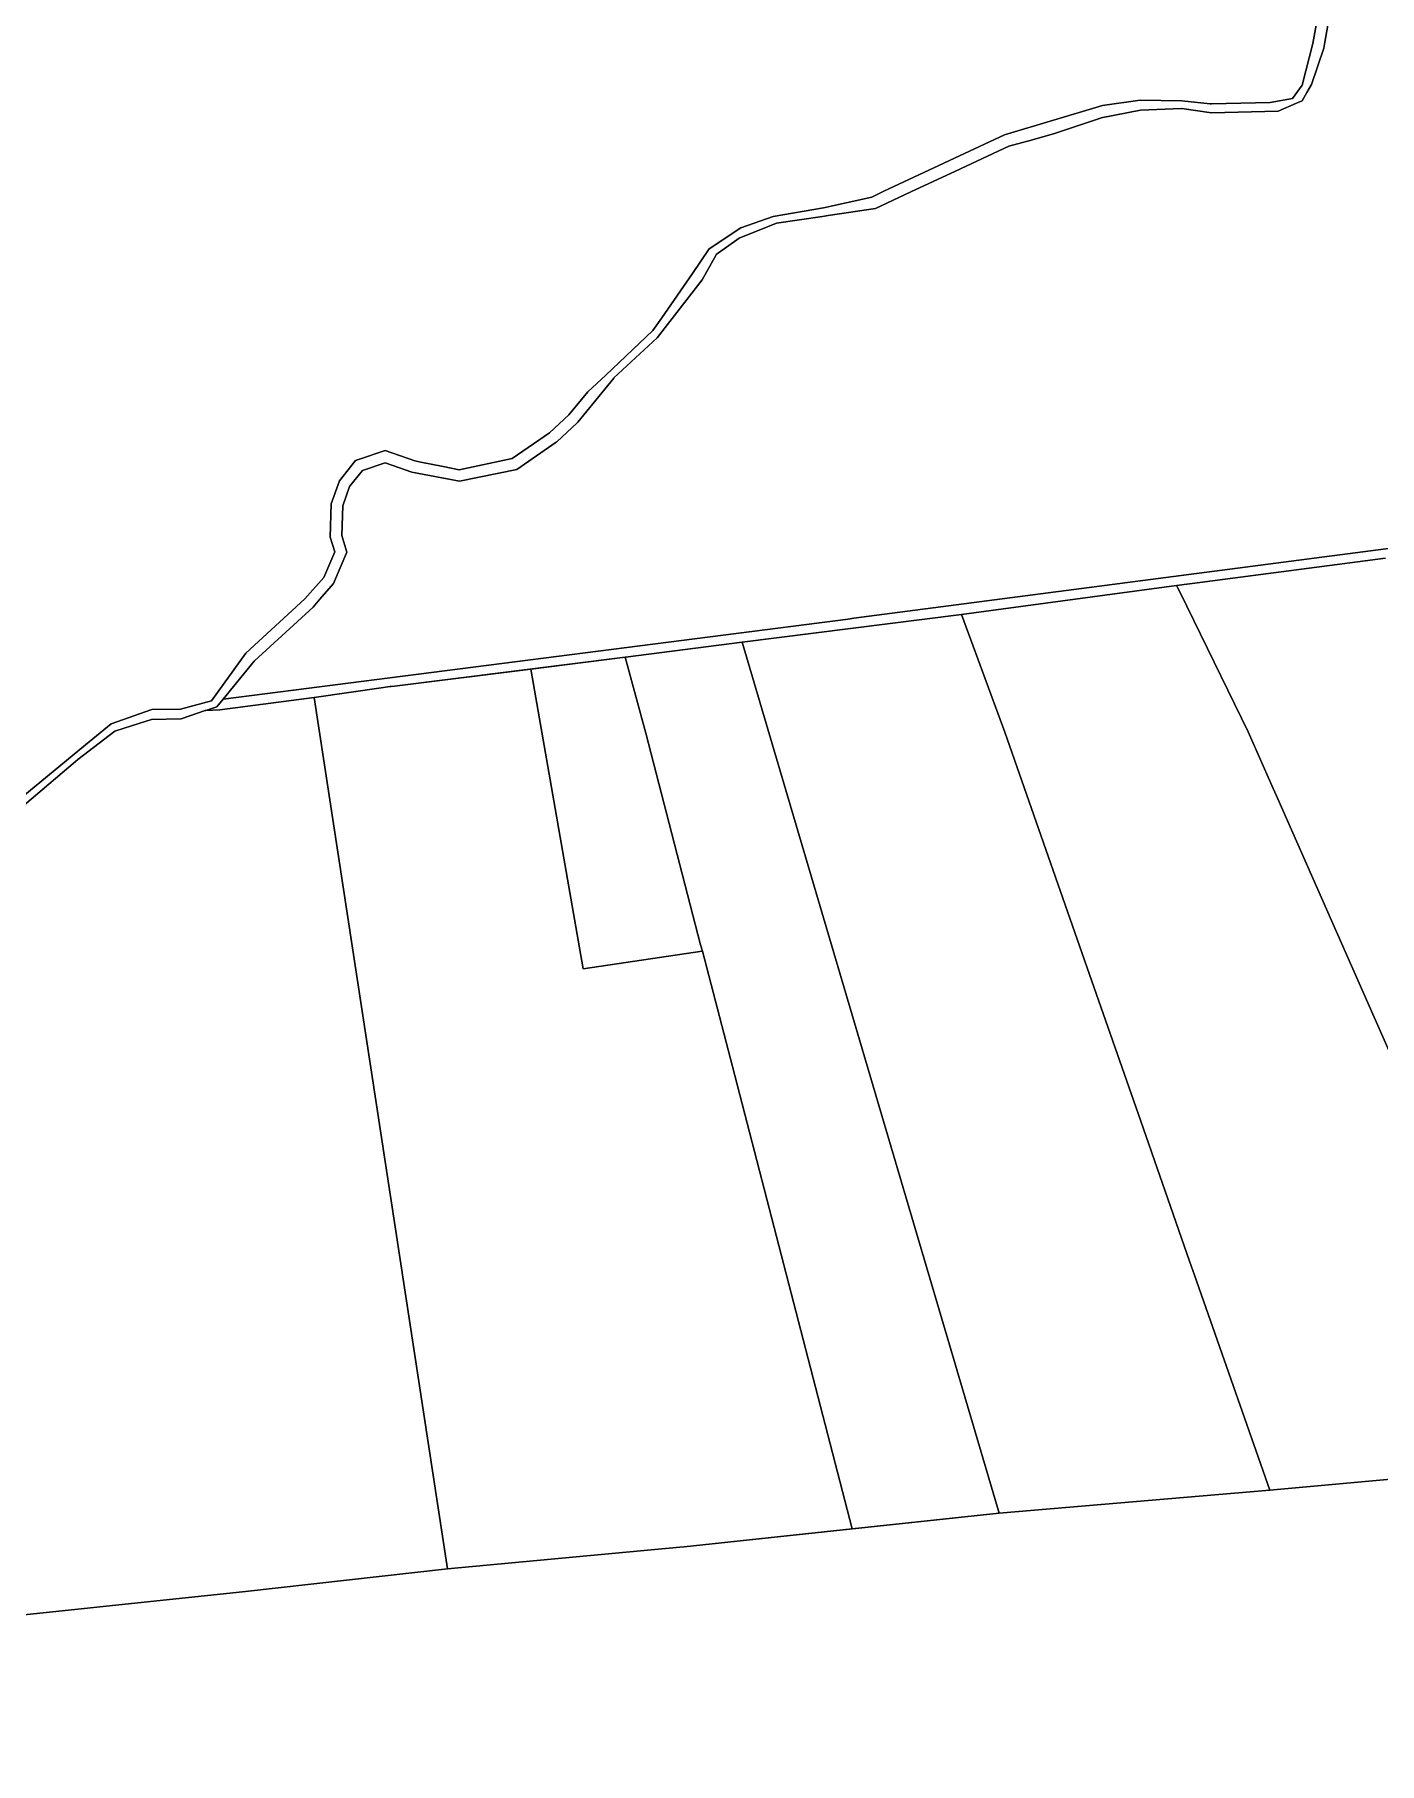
# Model space of a CAD drawing. Header units: metres. Extents: x 3 to 1005126, y 39 to 4383651.
# Drawn here: x 478920 to 479503, y 4367052 to 4367802 of the extents above; entities that cross this region are included whole.
import ezdxf

# ---------------------------------------------------------------- set-up
doc = ezdxf.new("R2010")
doc.units = ezdxf.units.M
doc.header["$MEASUREMENT"] = 0
doc.layers.add('TM_Llucmajor', color=7, linetype='Continuous')

msp = doc.modelspace()

# ---------------------------------------------------------------- linework, layer by layer
at = {"layer": 'TM_Llucmajor', "linetype": 'Continuous', "flags": 128}
for points in [[(479478.96, 4367824.2), (479474.29, 4367797.61), (479469.54, 4367779.55), (479465.37, 4367773.78), (479455.67, 4367772.07), (479430.27, 4367771.46), (479429.77, 4367771.45), (479417.5, 4367772.8), (479399.32, 4367773.05), (479382.98, 4367770.72), (479340.6, 4367758.01), (479288.23, 4367733.64), (479287.42, 4367733.24), (479285.28, 4367732.17), (479283.03, 4367731.05), (479262.13, 4367726.37), (479240.2, 4367722.59), (479226.17, 4367717.77), (479212.47, 4367708.67), (479205.3, 4367697.88), (479191.95, 4367678.69), (479188.07, 4367673.14), (479167.76, 4367653.81), (479159.82, 4367646.59), (479151.64, 4367636.57), (479143.23, 4367628.77), (479127.13, 4367617.62), (479104.12, 4367612.8), (479097.14, 4367614.19), (479087.41, 4367616.13), (479084.86, 4367616.63), (479072.06, 4367621.12), (479060.95, 4367617.32), (479059.2, 4367616.72), (479052.17, 4367607.9), (479048.62, 4367597.95), (479048.22, 4367583.5), (479050.16, 4367577.21), (479045.41, 4367566.08), (479037.18, 4367556.77), (479011.65, 4367533.22), (478996.78, 4367512.52), (478983.27, 4367508.96), (478970.88, 4367508.71), (478953.2, 4367502.58), (478942.15, 4367493.49), (478819.25, 4367392.16)], [(478819.25, 4367392.16), (478942.15, 4367493.49), (478953.2, 4367502.58), (478970.88, 4367508.71), (478983.27, 4367508.96), (478996.78, 4367512.52), (479011.65, 4367533.22), (479037.18, 4367556.77), (479045.41, 4367566.08), (479050.16, 4367577.21), (479048.22, 4367583.5), (479048.62, 4367597.95), (479052.17, 4367607.9), (479059.2, 4367616.72), (479060.95, 4367617.32), (479072.06, 4367621.12), (479084.86, 4367616.63), (479087.41, 4367616.13), (479097.14, 4367614.19), (479104.12, 4367612.8), (479127.13, 4367617.62), (479143.23, 4367628.77), (479151.64, 4367636.57), (479159.82, 4367646.59), (479167.76, 4367653.81), (479188.07, 4367673.14), (479191.95, 4367678.69), (479205.3, 4367697.88), (479212.47, 4367708.67), (479226.17, 4367717.77), (479240.2, 4367722.59), (479262.13, 4367726.37), (479283.03, 4367731.05), (479285.28, 4367732.17), (479287.42, 4367733.24), (479288.23, 4367733.64), (479340.6, 4367758.01), (479382.98, 4367770.72), (479399.32, 4367773.05), (479417.5, 4367772.8), (479429.77, 4367771.45), (479430.27, 4367771.46), (479455.67, 4367772.07), (479465.37, 4367773.78), (479469.54, 4367779.55), (479474.29, 4367797.61), (479478.96, 4367824.2)], [(479483.82, 4367822.94), (479479.44, 4367798.29), (479479.03, 4367795.69), (479473.71, 4367779.92), (479471.68, 4367776.46), (479469.54, 4367772.8), (479467.12, 4367771.73), (479459.26, 4367768.26), (479430.32, 4367767.58), (479417.43, 4367769.45), (479417.23, 4367769.48), (479399.48, 4367768.76), (479382.43, 4367765.39), (479382.21, 4367765.34), (479364.36, 4367759.36), (479362.28, 4367758.63), (479352.71, 4367755.96), (479342.41, 4367753.08), (479319.26, 4367742.27), (479299.97, 4367733.3), (479284.56, 4367726.06), (479264.08, 4367723.03), (479261.65, 4367722.67), (479241.68, 4367719.77), (479225.55, 4367713.26), (479215.56, 4367706.13), (479215.46, 4367706.04), (479209.47, 4367695.09), (479189.98, 4367669.98), (479171.22, 4367652.64), (479171.12, 4367652.54), (479155.55, 4367633.43), (479155.27, 4367633.18), (479146.37, 4367624.86), (479146.17, 4367624.74), (479129.15, 4367612.93), (479104.2, 4367607.75), (479083.62, 4367611.74), (479072.04, 4367615.82), (479062.2, 4367612.46), (479056.6, 4367605.44), (479053.6, 4367597.09), (479053.24, 4367584.19), (479055.44, 4367577.05), (479049.67, 4367563.46), (479043.69, 4367556.58), (479040.72, 4367553.23), (479015.34, 4367529.83), (479015.23, 4367529.75), (479001.78, 4367513.26), (478999.07, 4367510), (478996.82, 4367509.24), (478994.29, 4367508.39), (478994.01, 4367508.38), (478983.57, 4367504.79), (478970.63, 4367504.42), (478967.94, 4367503.56), (478965.7, 4367502.78), (478954.76, 4367499.37), (478938.69, 4367487.06), (478937.71, 4367486.28), (478824.95, 4367390.45)], [(479512.59, 4367579.3), (479275.26, 4367548.33), (479272.8, 4367548.02), (479001.78, 4367513.26), (479001.78, 4367513.26), (479015.23, 4367529.75), (479015.34, 4367529.83), (479040.72, 4367553.23), (479043.69, 4367556.58), (479049.67, 4367563.46), (479055.44, 4367577.05), (479053.24, 4367584.19), (479053.6, 4367597.09), (479056.6, 4367605.44), (479062.2, 4367612.46), (479072.04, 4367615.82), (479083.62, 4367611.74), (479104.2, 4367607.75), (479129.15, 4367612.93), (479146.17, 4367624.74), (479146.37, 4367624.86), (479155.27, 4367633.18), (479155.55, 4367633.43), (479171.12, 4367652.54), (479171.22, 4367652.64), (479189.98, 4367669.98), (479209.47, 4367695.09), (479215.46, 4367706.04), (479215.56, 4367706.13), (479225.55, 4367713.26), (479241.68, 4367719.77), (479261.65, 4367722.67), (479264.08, 4367723.03), (479284.56, 4367726.06), (479299.97, 4367733.3), (479319.26, 4367742.27), (479342.41, 4367753.08), (479352.71, 4367755.96), (479362.28, 4367758.63), (479364.36, 4367759.36), (479382.21, 4367765.34), (479382.43, 4367765.39), (479399.48, 4367768.76), (479417.23, 4367769.48), (479417.43, 4367769.45), (479430.32, 4367767.58), (479459.26, 4367768.26), (479467.12, 4367771.73), (479469.54, 4367772.8), (479471.68, 4367776.46), (479473.71, 4367779.92), (479479.03, 4367795.69), (479479.44, 4367798.29), (479483.82, 4367822.94)], [(479505.8, 4367574.39), (479427.4, 4367564.19), (479426.39, 4367564.06), (479415.15, 4367562.59), (479321.86, 4367550.04), (479226.81, 4367537.93), (479176.21, 4367531.43), (479176.01, 4367531.41), (479076.01, 4367518.92), (479074.58, 4367518.74), (479074.09, 4367518.68), (479071.23, 4367518.34), (479041.18, 4367514), (479000.39, 4367508.59), (478994.29, 4367508.39), (478994.29, 4367508.39), (478996.82, 4367509.24), (478999.07, 4367510), (479001.78, 4367513.26), (479272.8, 4367548.02), (479275.26, 4367548.33), (479512.59, 4367579.3)], [(479520.96, 4367329.7), (479491.56, 4367396.33), (479458.45, 4367471.35), (479457.06, 4367474.5), (479446.17, 4367499.06), (479416.64, 4367559.53), (479416.64, 4367559.53), (479415.15, 4367562.59), (479426.39, 4367564.06), (479427.4, 4367564.19), (479505.8, 4367574.39)], [(479669, 4366935.22), (478974.75, 4366885.97), (478974.75, 4366885.97), (478971.71, 4366893.9), (478953.76, 4366940.77), (478952.94, 4366942.66), (478950.8, 4366947.62), (478938.23, 4366976.64), (478880.25, 4367110.93), (478879.6, 4367112.33), (479011.51, 4367126.23), (479099.1, 4367136), (479199.78, 4367145.34), (479201.7, 4367145.52), (479338.2, 4367160.1), (479455.57, 4367170.18), (479557.35, 4367179.37)]]:
    msp.add_lwpolyline(points, dxfattribs=at)
for points in [[(479340.63, 4367498.91), (479321.86, 4367550.04), (479415.15, 4367562.59), (479416.64, 4367559.53), (479446.17, 4367499.06), (479457.06, 4367474.5), (479458.45, 4367471.35), (479491.56, 4367396.33), (479520.96, 4367329.7), (479521.31, 4367328.94), (479521.47, 4367328.6), (479587.53, 4367184.42), (479557.35, 4367179.37), (479455.57, 4367170.18), (479422.97, 4367263.33), (479422.94, 4367263.42), (479420.82, 4367269.48), (479398.43, 4367333.53), (479379.39, 4367388), (479340.63, 4367498.91)], [(479338.2, 4367160.1), (479226.81, 4367537.93), (479321.86, 4367550.04), (479340.63, 4367498.91), (479379.39, 4367388), (479398.43, 4367333.53), (479420.82, 4367269.48), (479422.94, 4367263.42), (479422.97, 4367263.33), (479455.57, 4367170.18), (479338.2, 4367160.1)], [(479209.58, 4367403.98), (479208.74, 4367406.62), (479185.07, 4367498.47), (479176.01, 4367531.41), (479176.21, 4367531.43), (479226.81, 4367537.93), (479338.2, 4367160.1), (479274.55, 4367153.3), (479222.56, 4367353.91), (479209.58, 4367403.98)], [(479274.55, 4367153.3), (479201.7, 4367145.52), (479199.78, 4367145.34), (479099.1, 4367136), (479041.18, 4367514), (479071.23, 4367518.34), (479074.09, 4367518.68), (479074.58, 4367518.74), (479076.01, 4367518.92), (479135.12, 4367526.3), (479157.81, 4367396.3), (479209.43, 4367403.96), (479209.58, 4367403.98), (479222.56, 4367353.91), (479274.55, 4367153.3)], [(479208.74, 4367406.62), (479209.58, 4367403.98), (479209.43, 4367403.96), (479157.81, 4367396.3), (479135.12, 4367526.3), (479176.01, 4367531.41), (479185.07, 4367498.47), (479208.74, 4367406.62)], [(478965.7, 4367502.78), (478967.94, 4367503.56), (478970.63, 4367504.42), (478983.57, 4367504.79), (478994.01, 4367508.38), (478994.29, 4367508.39), (479000.39, 4367508.59), (479041.18, 4367514), (479099.1, 4367136), (479011.51, 4367126.23), (478879.6, 4367112.33), (478845.32, 4367203.71), (478844.27, 4367206.49), (478830.23, 4367243.91), (478786.78, 4367359.75), (478822.38, 4367388.26), (478824.95, 4367390.45), (478937.71, 4367486.28), (478938.69, 4367487.06), (478954.76, 4367499.37), (478965.7, 4367502.78)]]:
    msp.add_lwpolyline(points, close=True, dxfattribs=at)

doc.saveas('drawing.dxf')
